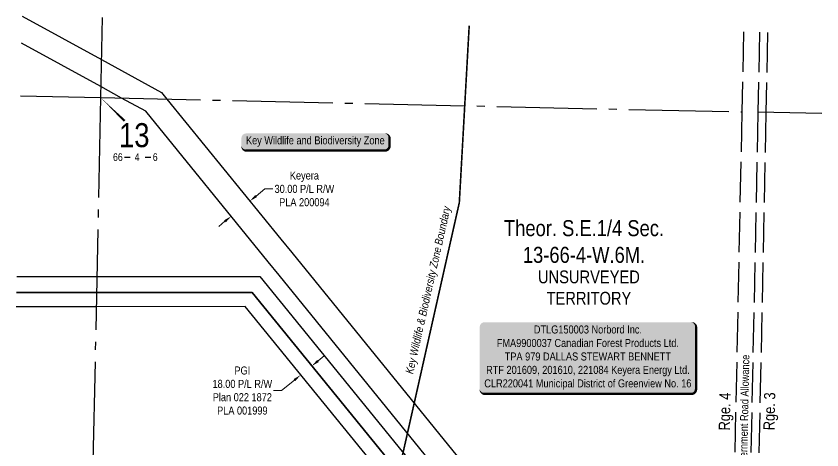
# Model space of a CAD drawing. Extents: x 404585 to 410512, y 6059634 to 6065450.
# Drawn here: x 405452 to 406458, y 6063351 to 6063892 of the extents above; entities that cross this region are included whole.
import ezdxf
from ezdxf.enums import TextEntityAlignment as Align

# ---------------------------------------------------------------- set-up
doc = ezdxf.new("R2010")
doc.units = 0
doc.header["$LTSCALE"] = 5
doc.header["$PDSIZE"] = 0.5
for name, pattern in [('DASHDOT2', [12.7, 6.35, -3.175, 0, -3.175]), ('foc-QUARTERLINE', [33, 25, -3, 2, -3]), ('foc-UNSURVEYED', [12.5, 10, -2.5])]:
    doc.linetypes.add(name, pattern=pattern)
doc.layers.get('Defpoints').update_dxf_attribs({"color": 9})
for name, color, linetype in [('10', 1, 'Continuous'), ('9', 3, 'Continuous'), ('AS-WILDLIFE', 131, 'DASHDOT2'), ('AS-WILDLIFE-BLOCK', 131, 'Continuous'), ('C-SYMBOL', 7, 'Continuous'), ('D-TXT', 6, 'Continuous'), ('F-RW', 190, 'Continuous'), ('L-QSEC', 8, 'foc-QUARTERLINE'), ('L-ROAD-T', 7, 'Continuous'), ('L-SECLBL', 7, 'Continuous'), ('L-UNS-T', 3, 'Continuous'), ('L-USEC', 7, 'foc-UNSURVEYED')]:
    doc.layers.add(name, color=color, linetype=linetype)
doc.layers.add('F-RW-T', color=190, linetype='Continuous', lineweight=9)
doc.styles.add('175L', font='ARIALN.TTF', dxfattribs={"height": 20})
doc.styles.add('240', font='ARIALN.TTF', dxfattribs={"height": 30})
doc.styles.add('80', font='ARIALN.TTF', dxfattribs={"height": 10})
doc.styles.add('80CG', font='ARIALN.TTF', dxfattribs={"height": 10})
doc.styles.add('80L', font='ARIALN.TTF', dxfattribs={"height": 10})
doc.styles.add('SIMPLEX', font='ARIALN.TTF')
doc.dimstyles.new('Compass 5 000', dxfattribs={"dimscale": 5, "dimtxt": 9, "dimasz": 2, "dimexe": 0.2, "dimexo": 0.0625, "dimgap": 0.5, "dimtad": 0, "dimtih": 1, "dimtoh": 1, "dimzin": 0, "dimdsep": 46, "dimtxsty": '80CG', "dimcen": 0.1, "dimse1": 1, "dimse2": 1, "dimclrd": 256, "dimclrt": 256, "dimaunit": 1, "dimadec": 4, "dimazin": 0, "dimtfac": 0.06, "dimtofl": 0, "dimtmove": 0, "dimatfit": 1, "dimfxl": 0.2, "dimtolj": 1, "dimtzin": 0, "dimlwd": -1, "dimarcsym": 0})

# ---------------------------------------------------------------- blocks, each defined once
blk = doc.blocks.new('L-SECLBL')
at = {"layer": '9', "color": 7}
for p, q in [((-5.1, -27.8), (-12.3, -27.8)), ((20.7, -27.8), (13.5, -27.8))]:
    blk.add_line(p, q, dxfattribs=at)
at = {"layer": '10', "color": 2, "style": 'SIMPLEX'}
blk.add_attdef('SEC', text='', height=30, dxfattribs=at).set_placement((0, 0), align=Align.MIDDLE)
at = {"layer": '10', "color": 5, "style": '80L'}
blk.add_attdef('TWP', text='', height=9.5, dxfattribs=at).set_placement((-14.4, -27.4), align=Align.MIDDLE_RIGHT)
blk.add_attdef('RGE', text='', height=9.5, dxfattribs=at).set_placement((3.6, -27.4), align=Align.MIDDLE_CENTER)
blk.add_attdef('MER', text='', height=9.5, dxfattribs=at).set_placement((23.2, -27.4), align=Align.MIDDLE_LEFT)
blk = doc.blocks.new('*U378')
h = blk.add_hatch(color=255)
edge = h.paths.add_edge_path()
edge.add_line((-129, -45.5), (129, -45.5))
edge.add_arc((129, -39.5), 6, 270, 360)
edge.add_line((135, -39.5), (135, 38))
edge.add_arc((129, 38), 6, 0, 90)
edge.add_line((129, 44), (-129, 44))
edge.add_arc((-129, 38), 6, 90, 180)
edge.add_line((-135, 38), (-135, -39.5))
edge.add_arc((-129, -39.5), 6, 180, 270)
at = {"color": 44, "flags": 128}
blk.add_lwpolyline([(-129, -45.5, 3, 3, 0), (129, -45.5, 3, 3, 0.414214), (135, -39.5, 3, 3, 0), (135, 38, 3, 0, 0.414214), (129, 44, 0, 0, 0), (-129, 44, 0, 0, 0.414214), (-135, 38, 0, 0, 0), (-135, -39.5, 0, 3, 0.414214)], format="xyseb", close=True, dxfattribs=at)
at = {"color": 44, "style": '80'}
blk.add_attdef('ENTER_TEXT_001', (-36, -5), '', height=10, dxfattribs=at)
blk = doc.blocks.new('*U379')
h = blk.add_hatch(color=255)
edge = h.paths.add_edge_path()
edge.add_line((-86.5, -11.5), (86.5, -11.5))
edge.add_arc((86.5, -5.5), 6, 270, 360)
edge.add_line((92.5, -5.5), (92.5, 4))
edge.add_arc((86.5, 4), 6, 0, 90)
edge.add_line((86.5, 10), (-86.5, 10))
edge.add_arc((-86.5, 4), 6, 90, 180)
edge.add_line((-92.5, 4), (-92.5, -5.5))
edge.add_arc((-86.5, -5.5), 6, 180, 270)
at = {"color": 131, "flags": 128}
blk.add_lwpolyline([(-86.5, -11.5, 3, 3, 0), (86.5, -11.5, 3, 3, 0.414214), (92.5, -5.5, 3, 3, 0), (92.5, 4, 3, 0, 0.414214), (86.5, 10, 0, 0, 0), (-86.5, 10, 0, 0, 0.414214), (-92.5, 4, 0, 0, 0), (-92.5, -5.5, 0, 3, 0.414214)], format="xyseb", close=True, dxfattribs=at)
at = {"color": 131, "style": '80'}
blk.add_attdef('ENTER_TEXT_001', (-36, -5), '', height=10, dxfattribs=at)
blk = doc.blocks.new('*D384')
at = {"layer": 'Defpoints', "color": 0, "transparency": 16777216}
for p in [(405737.2, 6063669.5), (405743.9, 6063661.3), (405713.9, 6063650.6)]:
    blk.add_point(p, dxfattribs=at)
at = {"layer": 'F-RW-T', "transparency": 16777216}
for p, q in [((405751.6, 6063667.6), (405762.6, 6063676.5)), ((405762.6, 6063676.5), (405772.6, 6063676.5)), ((405712.8, 6063636.1), (405705, 6063629.7))]:
    blk.add_line(p, q, dxfattribs=at)
for points in [[(405750.6, 6063668.9), (405752.7, 6063666.3), (405743.9, 6063661.3)], [(405711.8, 6063637.4), (405713.9, 6063634.8), (405720.6, 6063642.4)]]:
    blk.add_solid(points, dxfattribs=at)
at = {"layer": 'F-RW-T', "transparency": 16777216, "insert": (405812, 6063676.5), "char_height": 10, "attachment_point": 5, "style": '80CG'}
blk.add_mtext('\\A1;Keyera\\P30.00 P/L R/W\\PPLA 200094', dxfattribs=at)
blk = doc.blocks.new('*D385')
at = {"layer": 'Defpoints', "color": 0, "transparency": 16777216}
for p in [(405809.1, 6063502.1), (405793.6, 6063489.4), (406079.8, 6063138.2)]:
    blk.add_point(p, dxfattribs=at)
at = {"layer": 'F-RW-T', "transparency": 16777216}
for p, q in [((406103.1, 6063157.2), (406127.5, 6063177.1)), ((406127.5, 6063177.1), (406137.5, 6063177.1)), ((406072, 6063131.9), (406064.3, 6063125.6))]:
    blk.add_line(p, q, dxfattribs=at)
for points in [[(406102, 6063158.4), (406104.1, 6063155.9), (406095.3, 6063150.8)], [(406071, 6063133.2), (406073.1, 6063130.6), (406079.8, 6063138.2)]]:
    blk.add_solid(points, dxfattribs=at)
at = {"layer": 'F-RW-T', "transparency": 16777216, "insert": (406177.1, 6063177.1), "char_height": 10, "attachment_point": 5, "style": '80CG'}
blk.add_mtext('\\A1;Keyera\\P20.00 P/L R/W\\PPLA 131091', dxfattribs=at)
blk = doc.blocks.new('*D386')
at = {"layer": 'Defpoints', "color": 0, "transparency": 16777216}
for p in [(405814.6, 6063463.6), (405800.7, 6063452.3), (405807.3, 6063444.1)]:
    blk.add_point(p, dxfattribs=at)
at = {"layer": 'F-RW-T', "transparency": 16777216}
for p, q in [((405829.1, 6063461.7), (405836.8, 6063468)), ((405799.6, 6063437.8), (405783.5, 6063424.7)), ((405783.5, 6063424.7), (405773.5, 6063424.7))]:
    blk.add_line(p, q, dxfattribs=at)
for points in [[(405828, 6063463), (405830.1, 6063460.4), (405821.3, 6063455.4)], [(405798.5, 6063439), (405800.6, 6063436.5), (405807.3, 6063444.1)]]:
    blk.add_solid(points, dxfattribs=at)
at = {"layer": 'F-RW-T', "transparency": 16777216, "insert": (405734.5, 6063424.7), "char_height": 10, "attachment_point": 5, "style": '80CG'}
blk.add_mtext('\\A1;PGI\\P18.00 P/L R/W\\PPlan 022 1872\\PPLA 001999', dxfattribs=at)

msp = doc.modelspace()

# ---------------------------------------------------------------- linework, layer by layer
at = {"layer": 'AS-WILDLIFE', "const_width": 2.001, "flags": 128}
msp.add_lwpolyline([(406017.878, 6063880.295), (406005.525, 6063659.413), (405899.272, 6063187.24)], dxfattribs=at)
at = {"layer": 'F-RW'}
for points in [[(405459.517, 6063892.279), (405558.408, 6063838.123), (405633.556, 6063796.968), (405640.239, 6063788.749), (405782.619, 6063613.688), (405796.181, 6063597.013), (406003.006, 6063342.747)], [(405979.725, 6063323.811), (405780.316, 6063568.967), (405766.749, 6063585.641), (405613.985, 6063773.471), (405583.762, 6063790.023), (405557.701, 6063804.295), (405458.81, 6063858.453)], [(405452.727, 6063567.319), (405552.747, 6063567.239), (405756.202, 6063567.076), (405984.96, 6063286.35), (405998.566, 6063269.552), (406232.594, 6062980.635), (406257.495, 6062949.894), (406284.625, 6062916.404), (406300.908, 6062896.3), (406310.352, 6062884.643), (406319.561, 6062873.275), (406339.305, 6062849.85), (406338.672, 6062819.311), (406336.489, 6062821.941), (406306.213, 6062860.021), (405970.043, 6063273.312), (405970.043, 6063273.312), (405961.628, 6063283.311), (405948.993, 6063298.815), (405746.691, 6063547.078), (405552.33, 6063547.234), (405452.309, 6063547.314)], [(405452.309, 6063547.314), (405552.33, 6063547.234), (405746.691, 6063547.078), (405948.993, 6063298.815), (405961.628, 6063283.311), (405970.043, 6063273.312), (406306.213, 6062860.021), (406336.489, 6062821.941), (406338.672, 6062819.311), (406368.119, 6062783.877), (406397.551, 6062748.422), (406407.133, 6062736.881), (406436.26, 6062701.797)], [(406435.69, 6062674.275), (406402.943, 6062713.705), (406383.75, 6062736.818), (406367.549, 6062756.328), (406338.102, 6062791.753), (406292.249, 6062848.663), (406281.787, 6062861.525), (406272.332, 6062873.149), (405949.865, 6063269.594), (405738.141, 6063529.489), (405551.958, 6063529.468), (405451.936, 6063529.456)]]:
    msp.add_lwpolyline(points, dxfattribs=at)
at = {"layer": 'L-QSEC'}
for p, q in [((405559.525, 6063890.596), (405557.44, 6063790.637)), ((405457.44, 6063792.887), (405557.44, 6063790.637)), ((405557.44, 6063790.637), (405540.864, 6062996.197)), ((405557.44, 6063790.637), (406358.422, 6063772.615)), ((406458.402, 6063770.612), (406378.535, 6063772.188))]:
    msp.add_line(p, q, dxfattribs=at)
at = {"layer": 'L-SECLBL', "flags": 128}
msp.add_lwpolyline([(405557.44, 6063790.637, 0, 3, 0), (405587.467, 6063761.402, 3, 3, 0)], format="xyseb", dxfattribs=at)
at = {"layer": 'L-USEC'}
for p, q in [((406360.494, 6063872.595), (406358.422, 6063772.615)), ((406380.606, 6063872.143), (406378.535, 6063772.198)), ((406390.666, 6063871.917), (406388.596, 6063771.989)), ((406358.422, 6063772.615), (406341.791, 6062968.128)), ((406378.535, 6063772.198), (406362.076, 6062977.767)), ((406388.596, 6063771.989), (406372.137, 6062977.559))]:
    msp.add_line(p, q, dxfattribs=at)

# ---------------------------------------------------------------- block references
at = {"layer": 'AS-WILDLIFE-BLOCK'}
ref = msp.add_blockref('*U379', (405825.856, 6063735.829), dxfattribs=dict(at, xscale=1.000407846270768, yscale=1.000407846270768, zscale=1.000407846270768))
ref.add_attrib('ENTER_TEXT_001', 'Key Wildlife and Biodiversity Zone', (405739.047, 6063732.212), dxfattribs={"layer": '0', "color": 131, "height": 10.00408, "style": '80'})
at = {"layer": 'L-SECLBL'}
msp.add_blockref('L-SECLBL', (405599.485, 6063743.639), dxfattribs=at).add_auto_attribs({'SEC': '13', 'TWP': '66', 'RGE': '4', 'MER': '6'})
ref = msp.add_blockref('*U378', (406166.115, 6063466.046), dxfattribs=dict(at, xscale=1.000819182954969, yscale=1.000819182954969, zscale=1.000819182954969))
ref.add_attrib('ENTER_TEXT_001', 'DTLG150003 Norbord Inc.', (406098.622, 6063495.99), dxfattribs={"layer": '0', "color": 44, "height": 10.00819, "style": '80'})
ref.add_attrib('ENTER_TEXT_002', 'FMA9900037 Canadian Forest Products Ltd.', (406052.356, 6063479.132), dxfattribs={"layer": '0', "color": 44, "height": 10.00819, "style": '80'})
ref.add_attrib('ENTER_TEXT_003', 'TPA 979 DALLAS STEWART BENNETT', (406062.238, 6063462.274), dxfattribs={"layer": '0', "color": 44, "height": 10.00819, "style": '80'})
ref.add_attrib('ENTER_TEXT_004', 'RTF 201609, 201610, 221084 Keyera Energy Ltd.', (406038.996, 6063445.553), dxfattribs={"layer": '0', "color": 44, "height": 10.00819, "style": '80'})
ref.add_attrib('ENTER_TEXT_005', 'CLR220041 Municipal District of Greenview No. 16', (406036.753, 6063428.695), dxfattribs={"layer": '0', "color": 44, "height": 10.00819, "style": '80'})

# ---------------------------------------------------------------- texts
at = {"layer": 'AS-WILDLIFE', "insert": (405967.852, 6063549.917), "char_height": 10, "attachment_point": 5, "rotation": 77.317962, "style": '240'}
msp.add_mtext_dynamic_manual_height_columns('{\\fArial Narrow|b0|i1|c0|p34;Key Wildlife & Biodiversity Zone Boundary }', width=214.74529, gutter_width=45.018, heights=[0], dxfattribs=at)
at = {"layer": 'C-SYMBOL', "color": 3, "insert": (406161.284, 6063637.526), "char_height": 20, "width": 206.95184, "attachment_point": 2, "style": '175L'}
msp.add_mtext('Theor. S.E.1/4 Sec. 13-66-4-W.6M.', dxfattribs=at)
at = {"layer": 'D-TXT', "color": 3, "char_height": 14.0057, "attachment_point": 1, "rotation": 88.813132, "style": '80L'}
for s, width, insert in [('Rge. 4', 73.78534, (406329.389, 6063375.045)), ('Rge. 3', 63.88714, (406385.252, 6063375.311))]:
    msp.add_mtext_dynamic_manual_height_columns(s, width=width, gutter_width=47.519, heights=[0], dxfattribs=dict(at, insert=insert))
at = {"layer": 'L-ROAD-T', "style": '80L'}
msp.add_text('Theoretic Government Road Allowance', height=10, rotation=88.815652, dxfattribs=at).set_placement((406360.835, 6063369.533), align=Align.MIDDLE_CENTER)
at = {"layer": 'L-UNS-T', "color": 3, "insert": (406167.424, 6063553.213), "char_height": 16, "attachment_point": 5, "style": '80L'}
msp.add_mtext_dynamic_manual_height_columns('UNSURVEYED TERRITORY', width=126.41375, gutter_width=47.5, heights=[0], dxfattribs=at)

# ---------------------------------------------------------------- dimensions: what is measured, and where the dimension line sits
at = {"layer": 'F-RW-T'}
for base, p1, p2, angle, text, picture, middle in [((405743.865, 6063661.319), (405713.876, 6063650.594), (405737.175, 6063669.545), 39.122063, 'Keyera\\P30.00 P/L R/W\\PPLA 200094', '*D384', (405812.045, 6063676.536)), ((405807.346, 6063444.055), (405814.648, 6063463.574), (405800.695, 6063452.253), 219.052644, 'PGI\\P18.00 P/L R/W\\PPlan 022 1872\\PPLA 001999', '*D386', (405734.459, 6063424.744)), ((406079.793, 6063138.192), (405809.103, 6063502.076), (405793.581, 6063489.428), 219.175582, 'Keyera\\P20.00 P/L R/W\\PPLA 131091', '*D385', (406177.053, 6063177.078))]:
    dim = msp.add_linear_dim(base=base, p1=p1, p2=p2, angle=angle, text=text, dimstyle='Compass 5 000', override={"dimtxt": 10}, dxfattribs=at)
    dim.commit()
    dim.dimension.update_dxf_attribs({"geometry": picture, "text_midpoint": middle, "dimtype": 161})

doc.saveas('drawing.dxf')
